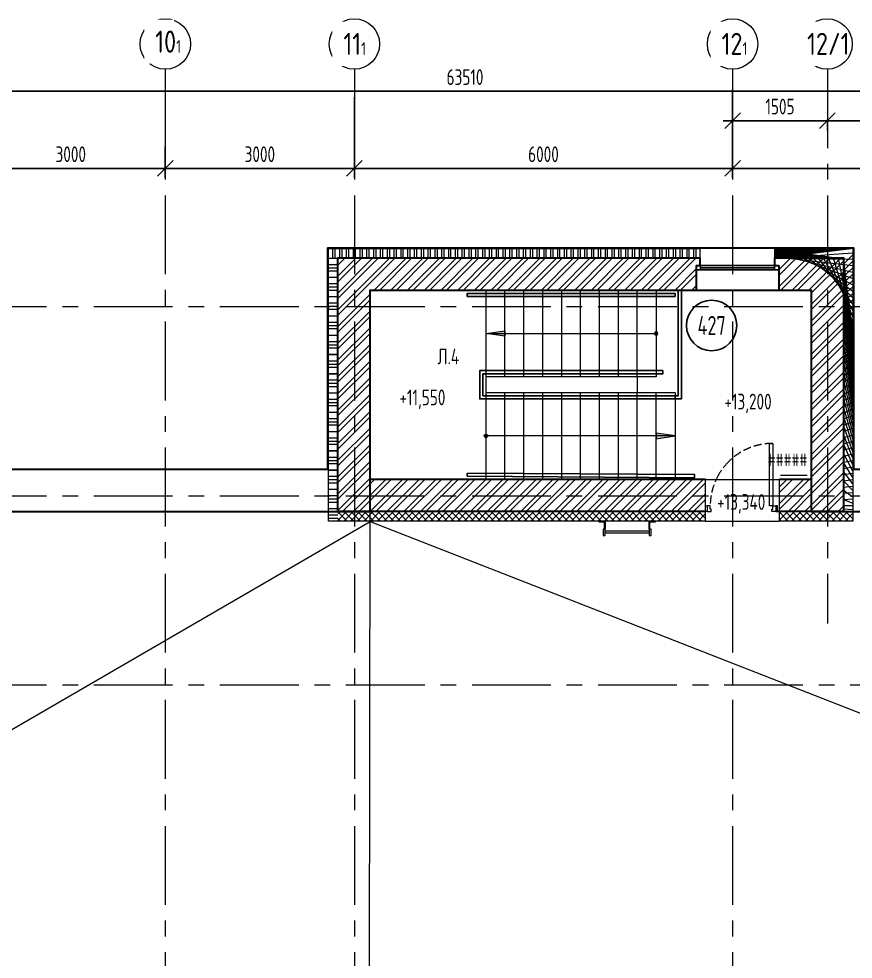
# Model space of a CAD drawing. Header units: millimetres. Extents: x -13407 to 8937287, y -2611 to 109271.
# Drawn here: x 18245 to 31484, y 65046 to 79957 of the extents above; entities that cross this region are included whole.
import ezdxf
from ezdxf import colors
from ezdxf.entities.mleader import LeaderData, LeaderLine
from ezdxf.enums import TextEntityAlignment as Align
from ezdxf.math import Vec2, Vec3

# ---------------------------------------------------------------- set-up
doc = ezdxf.new("R2010")
doc.units = ezdxf.units.MM
doc.linetypes.add('CENTER', pattern=[2, 1.25, -0.25, 0.25, -0.25])
doc.linetypes.add('ГОСТ 2.303 4', pattern=[7, 5, -2, 0])
for name, color, linetype, lineweight in [('!!!_АР_отделка', 92, 'Continuous', 13), ('АР_Двери', 5, 'Continuous', 18), ('АР_Лестницы', 250, 'Continuous', 15), ('АР_Лестницы ограждение', 94, 'Continuous', 25), ('АР_Маркер экспликации', 239, 'Continuous', 13), ('АР_Навесной фасад', 5, 'Continuous', 5), ('АР_Номер помещения', 1, 'Continuous', 25), ('АР_Оси', 193, 'Continuous', 9), ('АР_Оси размеры', 164, 'Continuous', 9), ('АР_Отметки', 250, 'Continuous', 15), ('АР_Помещения_площадь', 19, 'Continuous', 9), ('АР_Сущ Несущая стена', 202, 'Continuous', 30), ('АР_тонкая линия', 250, 'Continuous', 0), ('АР_Штриховка кирпич', 250, 'Continuous', 9), ('Специальное оборудование', 7, 'Continuous', 9)]:
    doc.layers.add(name, color=color, linetype=linetype, lineweight=lineweight)
doc.layers.add('АР_новое окно', color=160, linetype='Continuous')
doc.styles.add('ISOCPEUR', font='isocpeur.ttf', dxfattribs={"width": 0.7})
doc.styles.get("Standard").update_dxf_attribs({"font": 'arial.ttf'})
doc.styles.add('ГОСТ 2.304', font='isocpeur.ttf', dxfattribs={"width": 0.7})
doc.dimstyles.new('СПДС', dxfattribs={"dimscale": 100, "dimtxt": 2.5, "dimasz": 2.5, "dimexe": 1.5, "dimexo": 0, "dimgap": 1, "dimtad": 1, "dimdec": 0, "dimrnd": 1, "dimtxsty": 'ГОСТ 2.304', "dimblk": 'OBLIQUE', "dimcen": 2.5, "dimdle": 1.5, "dimadec": 0, "dimazin": 2, "dimtfac": 0.75, "dimtdec": 0, "dimtmove": 1, "dimatfit": 3, "dimfxl": 1, "dimtolj": 1, "dimarcsym": 1})
pattern_1 = [(45, (-195010.6145433905, -55205.68245835252), (-132.5825214724777, 132.5825214724777), []), (45, (-194922.2261958905, -55205.68245835252), (-132.5825214724777, 132.5825214724777), [])]
pattern_2 = [(315, (-327916.3698158776, -55205.68245835251), (53.03300858899107, 53.03300858899106), []), (45, (-327916.3698158776, -55205.68245835251), (-53.03300858899105, 53.03300858899107), [])]

# ---------------------------------------------------------------- blocks, each defined once
blk = doc.blocks.new('_Oblique')
at = {"color": 0, "linetype": 'ByBlock', "lineweight": -2}
blk.add_line((-0.5, -0.5), (0.5, 0.5), dxfattribs=at)
blk = doc.blocks.new('*D148')
at = {"layer": 'АР_Оси размеры', "color": 0, "lineweight": -2, "ltscale": 100, "transparency": 16777216}
for p, q in [((17569.93839202856, 77972.95485230791), (17569.93839202856, 77435.1015473844)), ((20569.93839202868, 77926.6797136243), (20569.93839202868, 77435.1015473844)), ((17419.93839202856, 77585.1015473844), (20719.93839202868, 77585.1015473844))]:
    blk.add_line(p, q, dxfattribs=at)
at = {"layer": 'АР_Оси размеры', "color": 0, "lineweight": -2, "ltscale": 100, "transparency": 16777216, "xscale": 250, "yscale": 250, "zscale": 250, "rotation": 180}
blk.add_blockref('_Oblique', (17569.93839202856, 77585.1015473844), dxfattribs=at)
at = {"layer": 'АР_Оси размеры', "color": 0, "lineweight": -2, "ltscale": 100, "transparency": 16777216, "xscale": 250, "yscale": 250, "zscale": 250}
blk.add_blockref('_Oblique', (20569.93839202868, 77585.1015473844), dxfattribs=at)
at = {"layer": 'АР_Оси размеры', "color": 0, "ltscale": 100, "transparency": 16777216, "insert": (19069.93839202862, 77810.1015473844), "char_height": 250, "attachment_point": 5, "style": 'ГОСТ 2.304'}
blk.add_mtext('\\A1;3000', dxfattribs=at)
blk = doc.blocks.new('*D149')
at = {"layer": 'АР_Оси размеры', "color": 0, "lineweight": -2, "ltscale": 100, "transparency": 16777216}
for p, q in [((20569.93839202868, 77926.6797136243), (20569.93839202868, 77435.1015473844)), ((23569.93839202879, 77926.81381588033), (23569.93839202879, 77435.1015473844)), ((20419.93839202868, 77585.1015473844), (23719.93839202879, 77585.1015473844))]:
    blk.add_line(p, q, dxfattribs=at)
at = {"layer": 'АР_Оси размеры', "color": 0, "lineweight": -2, "ltscale": 100, "transparency": 16777216, "xscale": 250, "yscale": 250, "zscale": 250, "rotation": 180}
blk.add_blockref('_Oblique', (20569.93839202868, 77585.1015473844), dxfattribs=at)
at = {"layer": 'АР_Оси размеры', "color": 0, "lineweight": -2, "ltscale": 100, "transparency": 16777216, "xscale": 250, "yscale": 250, "zscale": 250}
blk.add_blockref('_Oblique', (23569.93839202879, 77585.1015473844), dxfattribs=at)
at = {"layer": 'АР_Оси размеры', "color": 0, "ltscale": 100, "transparency": 16777216, "insert": (22069.93839202874, 77810.1015473844), "char_height": 250, "attachment_point": 5, "style": 'ГОСТ 2.304'}
blk.add_mtext('\\A1;3000', dxfattribs=at)
blk = doc.blocks.new('*D150')
at = {"layer": 'АР_Оси размеры', "color": 0, "lineweight": -2, "ltscale": 100, "transparency": 16777216}
for p, q in [((29569.93839202891, 78833.29695363506), (29569.93839202891, 77435.1015473844)), ((23569.93839202879, 78713.81381588033), (23569.93839202879, 77435.1015473844)), ((23419.93839202879, 77585.1015473844), (29719.93839202891, 77585.1015473844))]:
    blk.add_line(p, q, dxfattribs=at)
at = {"layer": 'АР_Оси размеры', "color": 0, "lineweight": -2, "ltscale": 100, "transparency": 16777216, "xscale": 250, "yscale": 250, "zscale": 250, "rotation": 180}
blk.add_blockref('_Oblique', (23569.93839202879, 77585.1015473844), dxfattribs=at)
at = {"layer": 'АР_Оси размеры', "color": 0, "lineweight": -2, "ltscale": 100, "transparency": 16777216, "xscale": 250, "yscale": 250, "zscale": 250}
blk.add_blockref('_Oblique', (29569.93839202891, 77585.1015473844), dxfattribs=at)
at = {"layer": 'АР_Оси размеры', "color": 0, "ltscale": 100, "transparency": 16777216, "insert": (26569.93839202885, 77810.1015473844), "char_height": 250, "attachment_point": 5, "style": 'ГОСТ 2.304'}
blk.add_mtext('\\A1;6000', dxfattribs=at)
blk = doc.blocks.new('*D151')
at = {"layer": 'АР_Оси размеры', "color": 0, "lineweight": -2, "ltscale": 100, "transparency": 16777216}
for p, q in [((29569.93839202891, 78046.29695363506), (29569.93839202891, 77435.1015473844)), ((35569.93839202891, 78120.75920321583), (35569.93839202891, 77435.1015473844)), ((29419.93839202891, 77585.1015473844), (35719.93839202891, 77585.1015473844))]:
    blk.add_line(p, q, dxfattribs=at)
at = {"layer": 'АР_Оси размеры', "color": 0, "lineweight": -2, "ltscale": 100, "transparency": 16777216, "xscale": 250, "yscale": 250, "zscale": 250, "rotation": 180}
blk.add_blockref('_Oblique', (29569.93839202891, 77585.1015473844), dxfattribs=at)
at = {"layer": 'АР_Оси размеры', "color": 0, "lineweight": -2, "ltscale": 100, "transparency": 16777216, "xscale": 250, "yscale": 250, "zscale": 250}
blk.add_blockref('_Oblique', (35569.93839202891, 77585.1015473844), dxfattribs=at)
at = {"layer": 'АР_Оси размеры', "color": 0, "ltscale": 100, "transparency": 16777216, "insert": (32569.93839202891, 77810.1015473844), "char_height": 250, "attachment_point": 5, "style": 'ГОСТ 2.304'}
blk.add_mtext('\\A1;6000', dxfattribs=at)
blk = doc.blocks.new('*D156')
at = {"layer": 'АР_Оси размеры', "color": 0, "lineweight": -2, "ltscale": 100, "transparency": 16777216}
for p, q in [((29419.93839202885, 78340.96890610014), (31224.93839202879, 78340.96890610014)), ((29569.93839202885, 78360.28949138406), (29569.93839202885, 78190.96890610014)), ((31074.93839202879, 78360.28949138406), (31074.93839202879, 78190.96890610014))]:
    blk.add_line(p, q, dxfattribs=at)
at = {"layer": 'АР_Оси размеры', "color": 0, "lineweight": -2, "ltscale": 100, "transparency": 16777216, "xscale": 250, "yscale": 250, "zscale": 250, "rotation": 180}
blk.add_blockref('_Oblique', (29569.93839202885, 78340.96890610014), dxfattribs=at)
at = {"layer": 'АР_Оси размеры', "color": 0, "lineweight": -2, "ltscale": 100, "transparency": 16777216, "xscale": 250, "yscale": 250, "zscale": 250}
blk.add_blockref('_Oblique', (31074.93839202879, 78340.96890610014), dxfattribs=at)
at = {"layer": 'АР_Оси размеры', "color": 0, "ltscale": 100, "transparency": 16777216, "insert": (30322.43839202882, 78565.96890610014), "char_height": 250, "attachment_point": 5, "style": 'ГОСТ 2.304'}
blk.add_mtext('\\A1;1505', dxfattribs=at)
blk = doc.blocks.new('*D157')
at = {"layer": 'АР_Оси размеры', "color": 0, "lineweight": -2, "ltscale": 100, "transparency": 16777216}
for p, q in [((33284.93839202879, 78881.95318241301), (33284.93839202879, 78190.96890610014)), ((30924.93839202879, 78340.96890610014), (33434.93839202879, 78340.96890610014)), ((31074.93839202879, 78360.28949138406), (31074.93839202879, 78190.96890610014))]:
    blk.add_line(p, q, dxfattribs=at)
at = {"layer": 'АР_Оси размеры', "color": 0, "lineweight": -2, "ltscale": 100, "transparency": 16777216, "xscale": 250, "yscale": 250, "zscale": 250, "rotation": 180}
blk.add_blockref('_Oblique', (31074.93839202879, 78340.96890610014), dxfattribs=at)
at = {"layer": 'АР_Оси размеры', "color": 0, "lineweight": -2, "ltscale": 100, "transparency": 16777216, "xscale": 250, "yscale": 250, "zscale": 250}
blk.add_blockref('_Oblique', (33284.93839202879, 78340.96890610014), dxfattribs=at)
at = {"layer": 'АР_Оси размеры', "color": 0, "ltscale": 100, "transparency": 16777216, "insert": (32179.93839202879, 78565.96890610014), "char_height": 250, "attachment_point": 5, "style": 'ГОСТ 2.304'}
blk.add_mtext('\\A1;2210', dxfattribs=at)
blk = doc.blocks.new('*D160')
at = {"layer": 'АР_Оси размеры', "color": 0, "lineweight": -2, "ltscale": 100, "transparency": 16777216}
for p, q in [((-6430.061607971496, 78807.46890610017), (-6430.061607971496, 78957.46890610017)), ((57079.93839202885, 78807.46890610017), (57079.93839202885, 78957.46890610017)), ((-6580.061607971496, 78807.46890610017), (57229.93839202885, 78807.46890610017))]:
    blk.add_line(p, q, dxfattribs=at)
at = {"layer": 'АР_Оси размеры', "color": 0, "lineweight": -2, "ltscale": 100, "transparency": 16777216, "xscale": 250, "yscale": 250, "zscale": 250, "rotation": 180}
blk.add_blockref('_Oblique', (-6430.061607971496, 78807.46890610017), dxfattribs=at)
at = {"layer": 'АР_Оси размеры', "color": 0, "lineweight": -2, "ltscale": 100, "transparency": 16777216, "xscale": 250, "yscale": 250, "zscale": 250}
blk.add_blockref('_Oblique', (57079.93839202885, 78807.46890610017), dxfattribs=at)
at = {"layer": 'АР_Оси размеры', "color": 0, "ltscale": 100, "transparency": 16777216, "insert": (25324.93839202868, 79032.46890610017), "char_height": 250, "attachment_point": 5, "style": 'ГОСТ 2.304'}
blk.add_mtext('\\A1;63510', dxfattribs=at)
blk = doc.blocks.new('*D115')
at = {"layer": 'АР_Оси размеры', "color": 0, "lineweight": -2, "ltscale": 100, "transparency": 16777216}
for p, q in [((29569.93839202891, 78046.29695363506), (29569.93839202891, 77435.1015473844)), ((35569.93839202891, 78120.75920321583), (35569.93839202891, 77435.1015473844)), ((29419.93839202891, 77585.1015473844), (35719.93839202891, 77585.1015473844))]:
    blk.add_line(p, q, dxfattribs=at)
at = {"layer": 'АР_Оси размеры', "color": 0, "lineweight": -2, "ltscale": 100, "transparency": 16777216, "xscale": 250, "yscale": 250, "zscale": 250, "rotation": 180}
blk.add_blockref('_Oblique', (29569.93839202891, 77585.1015473844), dxfattribs=at)
at = {"layer": 'АР_Оси размеры', "color": 0, "lineweight": -2, "ltscale": 100, "transparency": 16777216, "xscale": 250, "yscale": 250, "zscale": 250}
blk.add_blockref('_Oblique', (35569.93839202891, 77585.1015473844), dxfattribs=at)
at = {"layer": 'АР_Оси размеры', "color": 0, "ltscale": 100, "transparency": 16777216, "insert": (32569.93839202891, 77810.1015473844), "char_height": 250, "attachment_point": 5, "style": 'ГОСТ 2.304'}
blk.add_mtext('\\A1;6000', dxfattribs=at)
blk = doc.blocks.new('*U10')
h = blk.add_hatch(color=256)
h.dxf.hatch_style = 1
edge = h.paths.add_edge_path()
edge.add_arc((0, 0), 27.57096445283373, 359.64, 719.6400000000001)
h = blk.add_hatch(color=256)
h.dxf.hatch_style = 1
h.paths.add_polyline_path([(2400, -44.26795582287014), (2400, 44.2679558226373), (2700, 0)])
blk.add_line((2700, 0), (0, 0))
blk.add_lwpolyline([(2400, 44.2679558226373), (2400, -44.26795582287014), (2700, 0), (2400, 44.2679558226373)])
blk.add_circle((0, 0), 27.57096445283373)
blk = doc.blocks.new('*U89')
h = blk.add_hatch(color=256)
h.dxf.hatch_style = 1
edge = h.paths.add_edge_path()
edge.add_arc((0, 0), 27.57096445283373, 359.64, 719.6400000000001)
h = blk.add_hatch(color=256)
h.dxf.hatch_style = 1
h.paths.add_polyline_path([(2698.329692886386, -44.26795582287014), (2698.329692886386, 44.2679558226373), (2998.329692886386, 0)])
blk.add_line((2998.329692886386, 0), (0, 0))
blk.add_lwpolyline([(2698.329692886386, 44.2679558226373), (2698.329692886386, -44.26795582287014), (2998.329692886386, 0), (2698.329692886386, 44.2679558226373)])
blk.add_circle((0, 0), 27.57096445283373)
blk = doc.blocks.new('_DotSmall')
at = {"color": 0, "linetype": 'ByBlock', "const_width": 0.5}
blk.add_lwpolyline([(-0.0625, 0, 1), (0.0625, 0, 1)], format="xyb", close=True, dxfattribs=at)
blk = doc.blocks.new('дверь металл1_преобразован_в_статический_25')
for points in [[(0, 0), (20, -2.906988696383495e-15), (20.00000000000001, 69.99999999999727), (1.017446043734183e-14, 69.99999999999727)], [(60, -8.720966089150483e-15), (20, -2.906988696383495e-15), (20.00000000000001, 69.99999999999727), (70, 69.99999999999727), (70.00000000000003, 39.99999999999999), (60.00000000000001, 39.99999999999089)], [(59.99999999999358, -779.9999999999909), (60, 9.086226051640133e-12), (99.9999999999909, 9.080412074247366e-12), (99.99999999998815, -779.9999999999909)], [(840, -2.877703828499986e-12), (880, -2.883517805892753e-12), (880, 69.99999999999442), (830, 69.9999999999944), (830, 39.99999999999712), (840, 39.99999999998802)], [(900, -2.886424794589137e-12), (880, -2.883517805892753e-12), (880, 69.99999999999442), (900, 69.99999999999439)]]:
    blk.add_lwpolyline(points, close=True)
at = {"linetype": 'ГОСТ 2.303 4', "ltscale": 20}
for centre, start, end in [((59.99999999996495, 1.432045261082039e-11), 330.0000000000001, 1.057255354117103e-12), ((59.99999999996845, 4.042872454068628e-11), 314.9999999999994, 329.9999999999988), ((59.99999999998931, 4.447217112182948e-11), 270.0000000000007, 315)]:
    blk.add_arc(centre, 780.0000000000351, start, end, dxfattribs=at)
blk = doc.blocks.new('LADDER_12760 - LADDER_12760-5164013-3_1 этаж')
at = {"layer": 'Специальное оборудование'}
for p, q in [((25.00000000001089, 95.00000000009393), (-50.00000000000482, 95.00000000009395)), ((-50.00000000000482, 95.00000000009395), (-50.00000000000483, 88.00000000009472)), ((-50.00000000000484, 88.00000000009472), (17.99999999999474, 88.00000000009472)), ((-2.099747042905164e-11, 1.904017958923043e-13), (24.99999999995375, 1.904017958923043e-13)), ((-2.099747042905164e-11, -76.19999999999982), (-2.099747042905164e-11, 1.861177878481613e-13)), ((17.99999999999475, 88.00000000009472), (17.99999999999473, 1.184385922670117e-13)), ((25.00000000001073, 5.075939668586216e-14), (25.00000000001089, 95.00000000009393)), ((24.99999999995375, 1.861177878481613e-13), (24.99999999995375, -76.19999999999982)), ((575.0000000000002, 95.00000000009253), (575.0000000000007, -3.383959779057477e-13)), ((650.000000000001, 95.00000000009253), (575.0000000000002, 95.00000000009253)), ((574.9999999998712, 1.904017958923096e-13), (599.9999999998744, 1.904017958923096e-13)), ((574.9999999998712, -76.19999999999982), (574.9999999998712, 1.861177878481613e-13)), ((582.0000000000011, -4.39914771277472e-13), (582.0000000000011, 88.00000000009248)), ((582.0000000000011, 88.00000000009248), (650.000000000001, 88.00000000009248)), ((599.9999999998744, 1.861177878481613e-13), (599.9999999998744, -76.19999999999982)), ((650.000000000001, 88.00000000009248), (650.000000000001, 95.00000000009253)), ((24.99999999995375, -76.19999999999982), (-2.099747042905164e-11, -76.19999999999982)), ((24.9999999999913, -25.39999999999994), (575.0000000000036, -25.39999999999994)), ((575.0000000000036, -45.39999999999994), (24.99999999999127, -45.39999999999994)), ((599.9999999998744, -76.19999999999982), (574.9999999998712, -76.19999999999982))]:
    blk.add_line(p, q, dxfattribs=at)
blk = doc.blocks.new('*U85')
at = {"layer": 'АР_Номер помещения', "color": 7}
blk.add_circle((-17087.57310949767, 1722.620463973196), 400, dxfattribs=at)
at = {"layer": 'АР_Помещения_площадь', "color": 7}
blk.add_line((-15573.40592568542, -655.8148426960361), (-15995.75428206692, -655.8148426960361), dxfattribs=at)
at = {"color": 7, "style": 'ISOCPEUR', "width": 0.7, "flags": 1}
blk.add_attdef('КАТЕГОРИЯ', (-499.1655280450395, -2092.186355050572), '', height=250, dxfattribs=at)
at = {"layer": 'АР_Номер помещения', "color": 7, "style": 'ISOCPEUR', "width": 0.7}
blk.add_attdef('НОМЕР_ПОМЕЩЕНИЯ', text='', height=300, dxfattribs=at).set_placement((-17087.57310950058, 1722.620463973196), align=Align.MIDDLE_CENTER)
at = {"layer": 'АР_Помещения_площадь', "color": 7, "lineweight": 30, "width": 0.7, "flags": 104}
blk.add_attdef('ИМЯ_ПОМЕЩЕНИЯ', text='', height=100, dxfattribs=at).set_placement((157.6277002443094, 1217.141369806137), align=Align.MIDDLE_CENTER)
at = {"layer": 'АР_Помещения_площадь', "color": 7, "style": 'ISOCPEUR', "width": 0.7}
blk.add_attdef('ПЛОЩАДЬ_ПОМЕЩЕНИЯ', text='', height=200, dxfattribs=at).set_placement((-15568.51976771224, -409.3093127286866), align=Align.MIDDLE_RIGHT)
blk = doc.blocks.new('*U20')
at = {"layer": 'АР_новое окно', "lineweight": 20}
for p, q in [((-3.169020601490047e-12, 1310), (-70.00000000000318, 1309.999999999999)), ((0, -1.70530256582424e-13), (-70, -1.70530256582424e-13))]:
    blk.add_line(p, q, dxfattribs=at)
at = {"layer": 'АР_новое окно'}
for p, q in [((-70.00000000000318, 1309.999999999999), (-70, -1.70530256582424e-13)), ((-70, -1.70530256582424e-13), (-70.00000000000318, 1309.999999999999)), ((-3.012701199622825e-12, 1240), (-70.00000000000301, 1240.000000000014)), ((-35.00000000000301, 1240), (-34.99999999981099, 69.99999999999991)), ((-3.169020601490047e-12, 1310), (0, 0)), ((-1.56319401867222e-13, 70.00000000001455), (-70.00000000000017, 69.99999999999983))]:
    blk.add_line(p, q, dxfattribs=at)

msp = doc.modelspace()

# ---------------------------------------------------------------- hatches: boundary and pattern name
at = {"layer": '!!!_АР_отделка', "true_color": 0x000000}
h = msp.add_hatch(dxfattribs=at)
h.set_pattern_fill('ANSI37', color=18, scale=600, angle=270)
h.set_pattern_definition([(315, (-936172899.6847694, 8363458982.500001), (53.03300858899107, 53.03300858899106), []), (44.99999999999999, (-936172899.6847694, 8363458982.500001), (-53.03300858899105, 53.03300858899107), [])])
h.paths.add_polyline_path([(23157.63799439964, 76316.04512514215), (29058.37686800092, 76320.51746980284), (29058.37686800092, 76169.47234466099), (23157.63799439964, 76165.00000000029)])
h = msp.add_hatch(dxfattribs=at)
h.set_pattern_fill('ANSI37', color=18, scale=600, angle=270)
h.set_pattern_definition([(315, (-936165018.6396443, 8363458821.454876), (53.03300858899107, 53.03300858899106), []), (44.99999999999999, (-936165018.6396443, 8363458821.454876), (-53.03300858899105, 53.03300858899107), [])])
h.paths.add_polyline_path([(31479.72824468371, 76316.04512514215), (31479.72824468376, 72144.83738707472), (31329.72824468388, 72144.83738707472), (31329.72824468388, 76163.95487485826), (30238.37686800089, 76163.954874858), (30238.37686800089, 76316.04512514215)])
h = msp.add_hatch(dxfattribs=at)
h.set_pattern_fill('ANSI37', color=18, scale=600, angle=270)
h.set_pattern_definition([(315, (-936173199.6847694, 8363458982.500001), (53.03300858899107, 53.03300858899106), []), (44.99999999999999, (-936173199.6847694, 8363458982.500001), (-53.03300858899105, 53.03300858899107), [])])
h.paths.add_polyline_path([(23308.68311191211, 76165.75237058266), (23308.68311191211, 71993.95487485785), (23157.63799439964, 71993.95487485785), (23157.63799439964, 76165.75237058266)])
h = msp.add_hatch(dxfattribs=at)
h.set_pattern_fill('ANSI37', color=18, scale=600, angle=270)
h.set_pattern_definition(pattern_2)
h.paths.add_polyline_path([(23305.13018412236, 71993.95487485785), (23306.38408926089, 72144.99999999971), (29140.3071366917, 72144.99999999971), (29139.05323155317, 71993.95487485785)])
h = msp.add_hatch(dxfattribs=at)
h.set_pattern_fill('ANSI37', color=18, scale=600, angle=270)
h.set_pattern_definition(pattern_2)
h.paths.add_polyline_path([(30306.97781904505, 71993.95487485785), (30306.9778190451, 72144.99999999971), (31479.72824468382, 72144.99999999971), (31479.72824468376, 71993.95487485785)])
at = {"layer": 'АР_Штриховка кирпич', "ltscale": 100}
h = msp.add_hatch(dxfattribs=at)
h.set_pattern_fill('ANSI32', color=256, scale=500)
h.set_pattern_definition(pattern_1)
h.paths.add_polyline_path([(28993.68311954179, 76165), (23308.68311954185, 76165.00000000006), (23308.68311954185, 72144.99999999983), (29139.68018412241, 72144.99999999974), (29139.68018412241, 72655), (30306.97781904507, 72655), (30306.97781904507, 72144.99999999971), (30818.44614370848, 72144.99999999971), (30818.68311954156, 72655), (23818.68311954179, 72655), (23818.68311954179, 75655), (28993.68311954179, 75654.99999999988)])
h = msp.add_hatch(dxfattribs=at)
h.set_pattern_fill('ANSI32', color=256, scale=500)
h.set_pattern_definition(pattern_1)
h.paths.add_polyline_path([(30818.68311954162, 72144.99999999971), (30818.68311954156, 75655), (30303.37686800095, 75655), (30303.37686800089, 76164.99490723191), (31328.68311954185, 76165.00000000029), (31328.68311954179, 72144.99999999971)])

# ---------------------------------------------------------------- linework, layer by layer
at = {"layer": 'АР_Лестницы', "color": 18, "ltscale": 100, "true_color": 0x000000}
for p, q in [((25958.68311798357, 74280.01064485242), (25958.68311798357, 75655.01064485242)), ((26258.68311798357, 74280.01064485242), (26258.68311798357, 75655.01064485242)), ((26558.68311798357, 74280.01064485242), (26558.68311798357, 75655.01064485242)), ((26858.68311798357, 74280.01064485242), (26858.68311798357, 75655.01064485242)), ((27158.68311798357, 74280.01064485242), (27158.68311798357, 75655.01064485242)), ((27458.68311798357, 74280.01064485242), (27458.68311798357, 75655.01064485242)), ((27758.68311798357, 74280.01064485242), (27758.68311798357, 75655.01064485242)), ((28058.68311798357, 74280.01064485242), (28058.68311798357, 75655.01064485242)), ((25658.68311798357, 73905.01064485253), (25658.68311798357, 74405.01064485242)), ((28058.68311798357, 74280.01064485242), (28058.68311798357, 74030.01064485265)), ((25958.68311798357, 72655.01064485247), (25958.68311798357, 74030.01064485265)), ((26258.68311798357, 72655.01064485253), (26258.68311798357, 74030.01064485265)), ((26558.68311798357, 72655.01064485253), (26558.68311798357, 74030.01064485265)), ((26858.68311798357, 72655.01064485253), (26858.68311798357, 74030.01064485265)), ((27158.68311798357, 72655.01064485253), (27158.68311798357, 74030.01064485265)), ((27458.68311798357, 72655.01064485253), (27458.68311798357, 74030.01064485265)), ((27758.68311798357, 72655.01064485253), (27758.68311798357, 74030.01064485265)), ((28058.68311798357, 72655.01064485253), (28058.68311798357, 74030.01064485265)), ((28358.68311798357, 73905.01064485253), (28358.68311798346, 74030.01064485265)), ((28358.68311798357, 72655.01064485253), (28358.68311798357, 73905.01064485253))]:
    msp.add_line(p, q, dxfattribs=at)
for points in [[(25658.68311798357, 75655.01064485242), (28358.68311798357, 75655.01064485242), (28358.68311798357, 74280.01064485242), (25658.68311798357, 74280.01064485242)], [(25658.68311798346, 74030.01064485265), (28658.68311798346, 74030.01064485265), (28658.68311798346, 72655.01064485265), (25658.68311798346, 72655.01064485265)]]:
    msp.add_lwpolyline(points, close=True, dxfattribs=at)
at = {"layer": 'АР_Лестницы', "ltscale": 100}
msp.add_lwpolyline([(25658.68311798357, 75655), (28358.68311798357, 75655), (28358.68311798357, 74280), (25658.68311798357, 74280)], close=True, dxfattribs=at)
at = {"layer": 'АР_Лестницы ограждение', "ltscale": 100}
for points in [[(25359.99886612466, 75554.99999999977), (28658.68311798372, 75554.99999999977), (28658.68311798372, 75604.34410679241), (25359.99886612466, 75604.34410679241)], [(25359.99886612466, 72755.00000000026), (28966.91186656058, 72730.32794660394), (28966.91186656058, 72680.98383981129), (25359.99886612466, 72705.65589320762)]]:
    msp.add_lwpolyline(points, close=True, dxfattribs=at)
for points in [[(28658.68311798346, 75655), (28708.98511395248, 75655), (28708.98511395243, 73980.01064485253), (28658.68311798346, 73980.01064485253)], [(28658.83411596791, 75654.99668452263), (28759.13611193706, 75654.99668452263), (28758.98511395272, 73930.66634353594), (28658.68311798346, 73930.66634353582)], [(25658.6831179834, 74379.61666749581), (25558.38112201425, 74379.61666749581), (25558.38112201419, 73930.67720525389), (25658.68311798346, 73930.67720525377)], [(25658.68311798334, 74330.27256070319), (25608.38112201431, 74330.27256070319), (25608.38112201443, 73979.69322506204), (25663.10057194863, 73979.69322506193)], [(28464.14256092906, 74380.27256070322), (28464.14256092906, 74330.27256070322), (25658.68311798357, 74330.27256070322)], [(25658.6831179834, 74379.61666749581), (28464.14256092906, 74379.61666749572)], [(28658.68311798346, 73980.66653805994), (28658.68311798346, 73930.66653805994), (25658.68311798346, 73930.67701072985)], [(25658.68311798346, 73980.01064485242), (28658.68311798346, 73980.66653805994)]]:
    msp.add_lwpolyline(points, dxfattribs=at)
at = {"layer": 'АР_Навесной фасад', "color": 18, "lineweight": 30, "ltscale": 100, "true_color": 0x000000}
for points in [[(5148.683119541325, 75815.00000000012), (14988.68311954133, 75815.00000000029), (14988.68311954138, 72815.00000000003), (23148.68311954167, 72814.99999999994), (23148.68311954167, 76325.00000000012), (31489.23097043898, 76325.00000000012), (31488.68311954167, 72815.00000000003), (57498.68311954621, 72814.9999999876), (57498.68311954621, 62974.99999999376), (53988.68311954173, 62974.99999999376), (53988.68311954167, 59845.00000000148), (24448.04235250427, 59844.99999999996), (24448.04235250427, 59704.99999999996, -0.1768280985894461), (21678.04433466442, 53503.6566586637, -0.1882125360542776), (15128.56195016921, 50510.26104344537), (14988.56195016921, 50510.26104344537), (14988.56195016921, 47330.00000000001)], [(-111.4380498307873, 27479.99999999413), (-111.4380498307873, 51645.00000000028), (-6181.316880458151, 51644.99999999989), (-6181.316880458908, 63144.99999999993), (-2614.079202950001, 63145.00000000011), (-2614.271701950114, 63960.02225728856, -0.2171189779390038), (-221.6877982754086, 69199.44274902024, -0.1455457966776048), (5008.031369650736, 71578.3214633649), (5818.683119541325, 71578.3214633649), (5818.683119541325, 75144.99999999988), (14318.68311954133, 75145.00000000006), (14318.68311954133, 72144.99999999994), (23818.68311954167, 72144.99999999983), (23818.68311954167, 75655.01064485262), (30818.96020827588, 75654.989355147), (30818.40603080747, 72144.83690307097), (56828.67679297057, 72144.85819276416)]]:
    msp.add_lwpolyline(points, format="xyb", dxfattribs=at)
at = {"layer": 'АР_Навесной фасад', "color": 18, "ltscale": 100, "true_color": 0x000000}
for points in [[(29058.37686800092, 76164.99490723191), (29058.37686800092, 76324.99490723191)], [(30238.37686800089, 76164.99490723191), (30238.37686800089, 76324.99490723191)]]:
    msp.add_lwpolyline(points, dxfattribs=at)
at = {"layer": 'АР_новое окно'}
msp.add_line((28993.37686800092, 75654.99490723177), (30303.37686800092, 75654.99490723186), dxfattribs=at)
at = {"layer": 'АР_Оси', "linetype": 'CENTER', "ltscale": 1000}
for p, q in [((20569.93839202868, 79157.46890610017), (20569.93839202868, 23425.12034240968)), ((23569.93839202879, 79157.46890610011), (23569.93839202879, 23425.12034240968)), ((29569.93839202891, 79157.46890610011), (29569.93839202891, 23425.12034240968)), ((31074.93839202879, 79157.46890610011), (31074.93839202879, 70369.87483809213)), ((-12563.75553944497, 75395), (70614.64651527419, 75394.99999999994)), ((-12563.75553944497, 72395), (70614.64651527419, 72394.99999999994)), ((-12563.75553944497, 69395), (70614.64651527419, 69394.99999999994))]:
    msp.add_line(p, q, dxfattribs=at)
at = {"layer": 'АР_Оси', "ltscale": 0.5}
for centre in [(20569.93839202845, 79557.46890610017), (23569.93839202856, 79557.46890610017), (29569.93839202868, 79557.46890610017), (31069.93839202868, 79557.46890610017)]:
    msp.add_circle(centre, 400, dxfattribs=at)
at = {"layer": 'АР_Сущ Несущая стена', "ltscale": 100}
for p, q in [((29058.37686800092, 76046.08108750012), (29058.37686800089, 76164.99490723191)), ((30238.37686800092, 76046.08108750012), (30238.37686800089, 76164.99490723191)), ((28993.37686800089, 76046.08108750006), (28993.37686800092, 75654.99490723177)), ((28993.37686800092, 76046.08108750012), (29058.37686800089, 76046.08108750006)), ((30238.37686800092, 76046.08108750018), (30303.37686800089, 76046.08108750018)), ((30303.37686800089, 76046.08108750018), (30303.37686800092, 75654.99490723186))]:
    msp.add_line(p, q, dxfattribs=at)
at = {"layer": 'АР_Сущ Несущая стена', "color": 4, "lineweight": 15, "ltscale": 100}
msp.add_line((28993.37686800089, 76046.08108750006), (30303.37686800089, 76046.08108750018), dxfattribs=at)
at = {"layer": 'АР_Сущ Несущая стена', "ltscale": 100}
for points in [[(29139.68018412241, 72144.99999999974), (23308.6831195415, 72144.99999999971), (23308.6831195415, 76165.00000000029), (29058.37686800092, 76165.00000000029)], [(30238.37686800089, 76165.00000000029), (31328.68311954185, 76165.00000000029), (31328.68311954191, 72144.99999999971), (30283.13018412242, 72144.99999999971)], [(23818.68311954179, 75655), (28993.37686800092, 75655)], [(29139.68018412241, 72655), (23818.68311954179, 72655), (23818.68311954179, 75655)], [(30303.37686800092, 75654.99490723186), (30818.68311954156, 75655), (30818.68311954156, 72655), (30306.97781904507, 72655)]]:
    msp.add_lwpolyline(points, dxfattribs=at)
at = {"layer": 'АР_тонкая линия', "ltscale": 100}
for p, q in [((23803.68311954173, 60644.99999999993), (23818.68311954179, 72144.99999999849)), ((8559.938392028445, 63136.91053117321), (23818.47306068294, 71983.95487485785)), ((23818.47306068282, 71983.95487485791), (38374.63018412062, 66296.31754164756))]:
    msp.add_line(p, q, dxfattribs=at)
at = {"layer": 'АР_тонкая линия', "color": 18, "ltscale": 100, "true_color": 0x000000}
for points in [[(29139.68018412241, 71993.95487485788), (23157.63799439964, 71993.95487485785), (23157.63799439964, 76316.04512514215), (29058.37686800092, 76316.04512514215)], [(31479.72824468371, 76316.04512514215), (31479.72824468376, 71993.95487485785), (30306.68018412241, 71993.95487485785)]]:
    msp.add_lwpolyline(points, dxfattribs=at)
msp.add_lwpolyline([(29139.68018412241, 72655.00000000003), (30306.97781904507, 72655), (30306.97781904507, 71983.95487485785), (29139.68018412241, 71983.95487485788)], close=True, dxfattribs=at)

# ---------------------------------------------------------------- block references
at = {"layer": 'АР_Двери', "ltscale": 75, "xscale": 1.2705, "yscale": 1.2705, "zscale": 1.2705, "rotation": 180}
msp.add_blockref('дверь металл1_преобразован_в_статический_25', (30283.13018412242, 72233.9349999997), dxfattribs=at)
at = {"layer": 'АР_Лестницы', "ltscale": 100, "xscale": -1}
msp.add_blockref('*U10', (28358.68311798357, 74967.51064485242), dxfattribs=at)
at = {"layer": 'АР_Лестницы', "ltscale": 100}
msp.add_blockref('*U89', (25658.68311798346, 73342.51064485265), dxfattribs=at)
at = {"layer": 'АР_Маркер экспликации', "color": 7}
ref = msp.add_blockref('*U85', (46325.51346650661, 73372.20344556237), dxfattribs=at)
ref.add_attrib('НОМЕР_ПОМЕЩЕНИЯ', '427', dxfattribs={"layer": 'АР_Номер помещения', "color": 7, "height": 300, "style": 'ISOCPEUR', "width": 0.7}).set_placement((29237.94035700604, 75094.82390953557), align=Align.MIDDLE_CENTER)
ref.add_attrib('ПЛОЩАДЬ_ПОМЕЩЕНИЯ', '#####', dxfattribs={"layer": 'АР_Помещения_площадь', "color": 7, "height": 200, "style": 'ISOCPEUR', "width": 0.7}).set_placement((30756.99369879439, 72962.89413283367), align=Align.MIDDLE_RIGHT)
at = {"layer": 'АР_новое окно', "xscale": -1, "rotation": 90}
msp.add_blockref('*U20', (30303.37686800089, 75976.08108750018), dxfattribs=at)
at = {"layer": 'Специальное оборудование', "xscale": -1.2705, "yscale": 1.2705, "zscale": 1.2705}
msp.add_blockref('LADDER_12760 - LADDER_12760-5164013-3_1 этаж', (28276.8581880678, 71863.25737485776), dxfattribs=at)

# ---------------------------------------------------------------- dimensions: what is measured, and where the dimension line sits
at = {"layer": 'АР_Оси размеры', "ltscale": 100}
for base, p1, p2, picture, middle in [((33284.93839202879, 78340.96890610014), (31074.93839202879, 78360.28949138406), (33284.93839202879, 78881.95318241301), '*D157', (32179.93839202879, 78565.96890610014)), ((29569.93839202891, 77585.1015473844), (23569.93839202879, 78713.81381588033), (29569.93839202891, 78833.29695363506), '*D150', (26569.93839202885, 77810.1015473844)), ((31074.93839202879, 78340.96890610014), (29569.93839202885, 78360.28949138406), (31074.93839202879, 78360.28949138406), '*D156', (30322.43839202882, 78565.96890610014)), ((35569.93839202891, 77585.1015473844), (29569.93839202891, 78046.29695363506), (35569.93839202891, 78120.75920321583), '*D151', (32569.93839202891, 77810.1015473844)), ((35569.93839202891, 77585.1015473844), (29569.93839202891, 78046.29695363506), (35569.93839202891, 78120.75920321583), '*D115', (32569.93839202891, 77810.1015473844)), ((20569.93839202868, 77585.1015473844), (17569.93839202856, 77972.95485230791), (20569.93839202868, 77926.6797136243), '*D148', (19069.93839202862, 77810.1015473844)), ((23569.93839202879, 77585.1015473844), (20569.93839202868, 77926.6797136243), (23569.93839202879, 77926.81381588033), '*D149', (22069.93839202874, 77810.1015473844))]:
    dim = msp.add_linear_dim(base=base, p1=p1, p2=p2, dimstyle='СПДС', dxfattribs=at)
    dim.commit()
    dim.dimension.update_dxf_attribs({"geometry": picture, "text_midpoint": middle})

# ---------------------------------------------------------------- leaders
at = {"layer": 'АР_Отметки'}
ml = msp.add_multileader_mtext('Standard', dxfattribs=at)
ml.set_content('Л.4', color=256, style='ISOCPEUR')
ml.set_leader_properties(color=256, linetype='Continuous', lineweight=-1)
ml.set_arrow_properties(name='DOTSMALL')
ml.build(insert=Vec2(0, 0))
ml.multileader.update_dxf_attribs({"has_text_frame": 1, "text_left_attachment_type": 4, "text_right_attachment_type": 4, "dogleg_length": 100, "arrow_head_size": 180})
ctx = ml.context
ctx.base_point, ctx.char_height, ctx.arrow_head_size, ctx.landing_gap_size, ctx.plane_origin = Vec3(24839.76271950826, 74395.90235821134), 250, 180, 50, Vec3(52223.48713162227, 62772.7828781779)
ctx.left_attachment, ctx.right_attachment = 4, 4
notes = []
notes.append((ctx, [(0, (0, 0, 0), (0, 0), (1, 0), 1, [])]))
ctx.mtext.insert, ctx.mtext.width, ctx.mtext.line_spacing_style, ctx.mtext.flow_direction = Vec3(24889.76271950826, 74729.23569154469), 852.6970314602484, 2, 5
ml = msp.add_multileader_mtext('Standard', dxfattribs=at)
ml.set_content('+11,550', color=256, style='ISOCPEUR')
ml.set_leader_properties(color=256, linetype='Continuous', lineweight=-1)
ml.set_arrow_properties(name='DOTSMALL')
ml.build(insert=Vec2(0, 0))
ml.multileader.update_dxf_attribs({"has_text_frame": 1, "text_left_attachment_type": 4, "text_right_attachment_type": 4, "dogleg_length": 100, "arrow_head_size": 180})
ctx = ml.context
ctx.base_point, ctx.char_height, ctx.arrow_head_size, ctx.landing_gap_size, ctx.plane_origin = Vec3(24235.27438206534, 73745.51628102484), 250, 180, 50, Vec3(22074.06201199681, 73154.27070753952)
ctx.left_attachment, ctx.right_attachment = 4, 4
notes.append((ctx, [(0, (0, 0, 0), (0, 0), (1, 0), 1, [])]))
ctx.mtext.insert, ctx.mtext.width, ctx.mtext.line_spacing_style, ctx.mtext.flow_direction = Vec3(24285.27438206534, 74078.84961435816), 852.6970314602484, 2, 5
ml = msp.add_multileader_mtext('Standard', dxfattribs=at)
ml.set_content('+11,550', color=256, style='ISOCPEUR')
ml.set_leader_properties(color=256, linetype='Continuous', lineweight=-1)
ml.set_arrow_properties(name='DOTSMALL')
ml.build(insert=Vec2(0, 0))
ml.multileader.update_dxf_attribs({"has_text_frame": 1, "text_left_attachment_type": 4, "text_right_attachment_type": 4, "dogleg_length": 100, "arrow_head_size": 180})
ctx = ml.context
ctx.base_point, ctx.char_height, ctx.arrow_head_size, ctx.landing_gap_size, ctx.plane_origin = Vec3(24235.27438206534, 73745.51628102484), 250, 180, 50, Vec3(22074.06201199681, 73154.27070753952)
ctx.left_attachment, ctx.right_attachment = 4, 4
notes.append((ctx, [(0, (0, 0, 0), (0, 0), (1, 0), 1, [])]))
ctx.mtext.insert, ctx.mtext.width, ctx.mtext.line_spacing_style, ctx.mtext.flow_direction = Vec3(24285.27438206534, 74078.84961435816), 852.6970314602484, 2, 5
ml = msp.add_multileader_mtext('Standard', dxfattribs=at)
ml.set_content('+13,200', color=256, style='ISOCPEUR')
ml.set_leader_properties(color=256, linetype='Continuous', lineweight=-1)
ml.set_arrow_properties(name='DOTSMALL')
ml.build(insert=Vec2(0, 0))
ml.multileader.update_dxf_attribs({"has_text_frame": 1, "text_left_attachment_type": 4, "text_right_attachment_type": 4, "dogleg_length": 100, "arrow_head_size": 180})
ctx = ml.context
ctx.base_point, ctx.char_height, ctx.arrow_head_size, ctx.landing_gap_size, ctx.plane_origin = Vec3(29391.12480184034, 73679.0657556867), 250, 180, 50, Vec3(27074.06201199681, 73899.27070753952)
ctx.left_attachment, ctx.right_attachment = 4, 4
notes.append((ctx, [(0, (0, 0, 0), (0, 0), (1, 0), 1, [])]))
ctx.mtext.insert, ctx.mtext.width, ctx.mtext.line_spacing_style, ctx.mtext.flow_direction = Vec3(29441.12480184034, 74012.39908902001), 852.6970314602484, 2, 5
ml = msp.add_multileader_mtext('Standard', dxfattribs=at)
ml.set_content('+13,340', color=256, style='ISOCPEUR')
ml.set_leader_properties(color=256, linetype='Continuous', lineweight=-1)
ml.set_arrow_properties(name='DOTSMALL')
ml.build(insert=Vec2(0, 0))
ml.multileader.update_dxf_attribs({"has_text_frame": 1, "text_left_attachment_type": 4, "text_right_attachment_type": 4, "dogleg_length": 100, "arrow_head_size": 180})
ctx = ml.context
ctx.base_point, ctx.char_height, ctx.arrow_head_size, ctx.landing_gap_size, ctx.plane_origin = Vec3(29275.33447661996, 72087.2604365425), 250, 180, 50, Vec3(27756.45945010323, 72382.14586530888)
ctx.left_attachment, ctx.right_attachment = 4, 4
notes.append((ctx, [(0, (0, 0, 0), (0, 0), (1, 0), 1, [])]))
ctx.mtext.insert, ctx.mtext.width, ctx.mtext.line_spacing_style, ctx.mtext.flow_direction = Vec3(29325.33447661996, 72420.59376987582), 852.6970314602484, 2, 5
for ctx, leaders in notes:
    for number, flags, end, landing, length, lines in leaders:
        leader = LeaderData()
        leader.index, (leader.has_last_leader_line, leader.has_dogleg_vector, leader.attachment_direction) = number, flags
        leader.last_leader_point, leader.dogleg_vector, leader.dogleg_length = Vec3(end), Vec3(landing), length
        for number, points, colour, breaks in lines:
            line = LeaderLine()
            line.index, line.vertices, line.color, line.breaks = number, Vec3.list(points), colors.encode_raw_color(colour), breaks
            leader.lines.append(line)
        ctx.leaders.append(leader)

# ---------------------------------------------------------------- next in the draw order: texts
at = {"layer": 'АР_Оси', "char_height": 350, "width": 123.8670816197991, "attachment_point": 1, "line_spacing_factor": 1.149209049011902, "style": 'ГОСТ 2.304', "bg_fill": 2}
for s, insert in [('{\\W0.8;10\\H0.57143x;1}', (20409.72486896068, 79770.3997230914)), ('{\\W0.8;11\\H0.57143x;1}', (23395.84220856417, 79735.24772346605)), ('{\\W0.8;12\\H0.57143x;1}', (29395.84220856428, 79735.24772346605)), ('{\\W0.8;12/1}', (30752.23380100448, 79735.24772346605))]:
    msp.add_mtext(s, dxfattribs=dict(at, insert=insert))

# ---------------------------------------------------------------- next in the draw order: dimensions: what is measured, and where the dimension line sits
at = {"layer": 'АР_Оси размеры', "ltscale": 100}
dim = msp.add_linear_dim(base=(57079.93839202885, 78807.46890610017), p1=(-6430.061607971496, 78807.46890610017), p2=(57079.93839202885, 78807.46890610017), dimstyle='СПДС', dxfattribs=at)
dim.commit()
dim.dimension.update_dxf_attribs({"geometry": '*D160', "text_midpoint": (25324.93839202868, 79032.46890610017)})

doc.saveas('drawing.dxf')
